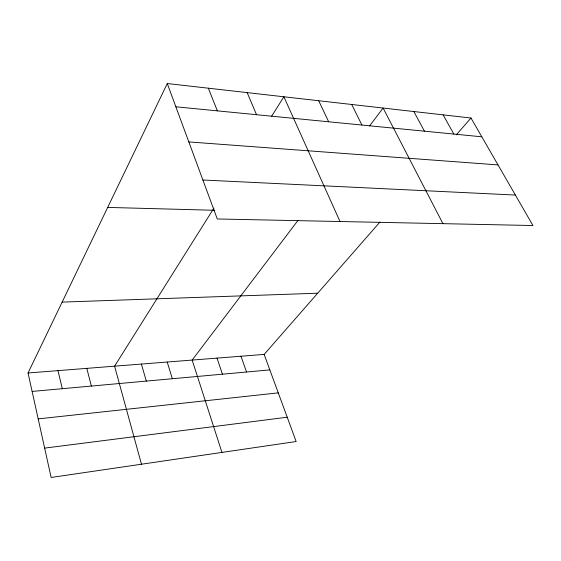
<?xml version="1.0" encoding="UTF-8"?>
<svg xmlns="http://www.w3.org/2000/svg" width="561" height="561" viewBox="0 0 561 561"><rect width="100%" height="100%" fill="white"/><g stroke="black" fill="none" stroke-linecap="round" stroke-linejoin="round"><path stroke-width="0.84" d="M379.986 222.016L264.147 354.405L296.145 441.528L51.135 477.467L28.05 372.988L167.269 83.533L470.988 118.027L532.95 225.529L217.275 218.972L167.269 83.533M213.951 208.061L114.584 366.179L141.47 464.213M271.419 116.611L283.88 96.78L340.015 221.525M298.08 220.284L192.171 360.071L221.939 452.411M369.552 125.952L383.114 108.049L442.945 223.664M456.226 134.899L470.988 118.027M44.649 448.113L287.218 417.216M38.19 418.878L278.277 392.868M32.124 391.431L269.834 369.895M28.05 372.988L264.147 354.405M62.138 302.113L317.687 293.214M107.691 207.409L214.302 210.277M202.893 180.004L515.384 195.053M188.826 141.919L498.007 164.913M175.859 106.793L481.808 136.807M443.12 114.865L453.828 134.058M413.864 111.541L424.432 131.176M351.719 104.486L361.922 125.047M318.69 100.735L328.662 121.779M247.156 92.607L256.538 114.71M208.341 88.203L217.359 110.861M240.978 356.228L246.545 372.006M217.002 358.114L222.429 374.194M167.213 362.034L172.339 378.731M141.372 364.068L146.316 381.087M86.808 368.36L91.359 386.066M57.979 370.632L62.306 388.696"/></g></svg>
